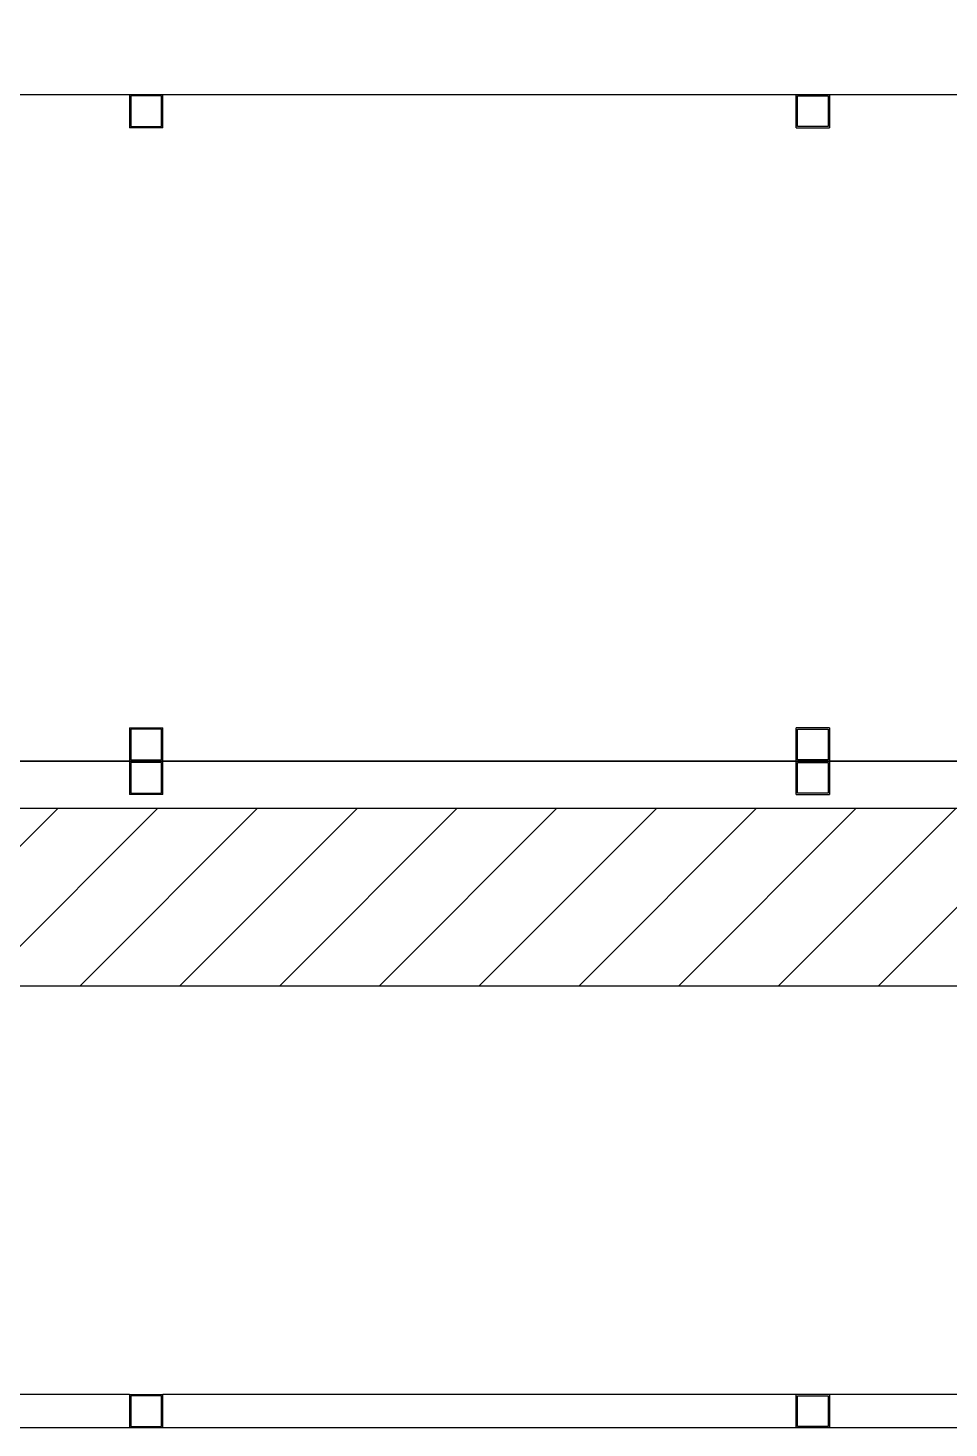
# Model space of a CAD drawing. Header units: millimetres. Extents: x 4133871 to 4440428, y -545651 to -495191.
# Drawn here: x 4273525.8 to 4273774.4, y -500723.1 to -500345.1 of the extents above; entities that cross this region are included whole.
import ezdxf

# ---------------------------------------------------------------- set-up
doc = ezdxf.new("R2010")
doc.units = ezdxf.units.MM
doc.header["$LTSCALE"] = 60

# ---------------------------------------------------------------- blocks, each defined once
blk = doc.blocks.new('KEY PLAN_NEW')
h = blk.add_hatch()
h.set_pattern_fill('ANSI31', color=253, scale=2)
h.set_pattern_definition([(45, (-1396.921, -1800.0236), (-4.490128, 4.490128), [])])
edge = h.paths.add_edge_path()
edge.add_line((-2006.86, -1075.94), (-2006.86, -1091.94))
edge.add_line((-2006.86, -1091.94), (-2067.86, -1091.94))
edge.add_line((-2067.86, -1091.94), (-2067.86, -1375.94))
edge.add_line((-2067.86, -1375.94), (-2006.86, -1375.94))
edge.add_line((-2006.86, -1375.94), (-2006.86, -1391.94))
edge.add_line((-2006.86, -1391.94), (-2007.86, -1391.94))
edge.add_line((-2007.86, -1391.94), (-2007.86, -1488.94))
edge.add_line((-2007.86, -1488.94), (-2008.31, -1488.94))
edge.add_arc((-2028.72, -1493.5), 20.91, 12.5777, 76.5787)
edge.add_line((-2023.86, -1473.16), (-2023.86, -1391.94))
edge.add_line((-2023.86, -1391.94), (-2247.86, -1391.94))
edge.add_line((-2247.86, -1391.94), (-2247.86, -1488.94))
edge.add_line((-2247.86, -1488.94), (-2263.86, -1488.94))
edge.add_line((-2263.86, -1488.94), (-2263.86, -1452.18))
edge.add_line((-2263.86, -1452.18), (-2549.86, -1452.18))
edge.add_line((-2549.86, -1452.18), (-2549.86, -1488.94))
edge.add_line((-2549.86, -1488.94), (-2565.86, -1488.94))
edge.add_line((-2565.86, -1488.94), (-2565.86, -1427.94))
edge.add_line((-2565.86, -1427.94), (-2720.86, -1427.94))
edge.add_line((-2720.86, -1427.94), (-2720.86, -1411.94))
edge.add_line((-2720.86, -1411.94), (-2623.86, -1411.94))
edge.add_line((-2623.86, -1411.94), (-2623.86, -1075.94))
edge.add_line((-2623.86, -1075.94), (-2563.86, -1075.94))
edge.add_line((-2563.86, -1075.94), (-2563.86, -1071.94))
edge.add_line((-2563.86, -1071.94), (-2547.86, -1071.94))
edge.add_line((-2547.86, -1071.94), (-2547.86, -1091.94))
edge.add_line((-2547.86, -1091.94), (-2607.86, -1091.94))
edge.add_line((-2607.86, -1091.94), (-2607.86, -1411.94))
edge.add_line((-2607.86, -1411.94), (-2549.86, -1411.94))
edge.add_line((-2549.86, -1411.94), (-2549.86, -1436.18))
edge.add_line((-2549.86, -1436.18), (-2263.86, -1436.18))
edge.add_line((-2263.86, -1436.18), (-2263.86, -1375.94))
edge.add_line((-2263.86, -1375.94), (-2083.86, -1375.94))
edge.add_line((-2083.86, -1375.94), (-2083.86, -1075.94))
edge.add_line((-2083.86, -1075.94), (-2006.86, -1075.94))
at = {"color": 253}
for p, q in [((-2540.3, -1371.94, 46), (-2247.42, -1371.94, 46)), ((-2485.36, -1371.94, 46), (-2485.36, -1374.94, 46)), ((-2482.48, -1372.06, 46), (-2485.24, -1372.06, 46)), ((-2485.24, -1372.06, 46), (-2485.24, -1374.82, 46)), ((-2482.48, -1374.82, 46), (-2482.48, -1372.06, 46)), ((-2482.36, -1374.94, 46), (-2482.36, -1371.94, 46)), ((-2425.36, -1374.94, 46), (-2425.36, -1371.94, 46)), ((-2425.24, -1374.82, 46), (-2425.24, -1372.06, 46)), ((-2425.24, -1372.06, 46), (-2422.48, -1372.06, 46)), ((-2422.48, -1372.06, 46), (-2422.48, -1374.82, 46)), ((-2422.36, -1371.94, 46), (-2422.36, -1374.94, 46)), ((-2482.36, -1374.94, 46), (-2485.36, -1374.94, 46)), ((-2485.24, -1374.82, 46), (-2482.48, -1374.82, 46)), ((-2485.24, -1374.82, 46), (-2482.48, -1374.82, 46)), ((-2425.36, -1374.94, 46), (-2422.36, -1374.94, 46)), ((-2422.48, -1374.82, 46), (-2425.24, -1374.82, 46)), ((-2422.48, -1374.82, 46), (-2425.24, -1374.82, 46)), ((-2485.36, -1428.94, 46), (-2482.36, -1428.94, 46)), ((-2485.36, -1428.94, 46), (-2485.36, -1431.94, 46)), ((-2482.48, -1429.06, 46), (-2485.24, -1429.06, 46)), ((-2485.24, -1429.06, 46), (-2485.24, -1431.82, 46)), ((-2482.48, -1431.82, 46), (-2482.48, -1429.06, 46)), ((-2482.36, -1431.94, 46), (-2482.36, -1428.94, 46)), ((-2422.36, -1428.94, 46), (-2425.36, -1428.94, 46)), ((-2425.36, -1431.94, 46), (-2425.36, -1428.94, 46)), ((-2425.24, -1431.82, 46), (-2425.24, -1429.06, 46)), ((-2425.24, -1429.06, 46), (-2422.48, -1429.06, 46)), ((-2422.48, -1429.06, 46), (-2422.48, -1431.82, 46)), ((-2422.36, -1428.94, 46), (-2422.36, -1431.94, 46)), ((-2247.42, -1431.94, 46), (-2540.3, -1431.94, 46)), ((-2540.3, -1431.94, 46), (-2247.42, -1431.94, 46)), ((-2485.36, -1431.94, 46), (-2485.36, -1434.94, 46)), ((-2485.24, -1431.82, 46), (-2482.48, -1431.82, 46)), ((-2485.24, -1431.82, 46), (-2482.48, -1431.82, 46)), ((-2482.48, -1432.06, 46), (-2485.24, -1432.06, 46)), ((-2485.24, -1432.06, 46), (-2485.24, -1434.82, 46)), ((-2482.48, -1434.82, 46), (-2482.48, -1432.06, 46)), ((-2482.36, -1434.94, 46), (-2482.36, -1431.94, 46)), ((-2425.36, -1434.94, 46), (-2425.36, -1431.94, 46)), ((-2422.48, -1431.82, 46), (-2425.24, -1431.82, 46)), ((-2422.48, -1431.82, 46), (-2425.24, -1431.82, 46)), ((-2425.24, -1434.82, 46), (-2425.24, -1432.06, 46)), ((-2425.24, -1432.06, 46), (-2422.48, -1432.06, 46)), ((-2422.48, -1432.06, 46), (-2422.48, -1434.82, 46)), ((-2422.36, -1431.94, 46), (-2422.36, -1434.94, 46)), ((-2485.24, -1434.82, 46), (-2482.48, -1434.82, 46)), ((-2485.24, -1434.82, 46), (-2482.48, -1434.82, 46)), ((-2422.48, -1434.82, 46), (-2425.24, -1434.82, 46)), ((-2422.48, -1434.82, 46), (-2425.24, -1434.82, 46)), ((-2482.36, -1434.94, 46), (-2485.36, -1434.94, 46)), ((-2425.36, -1434.94, 46), (-2422.36, -1434.94, 46)), ((-2549.86, -1436.18, 46), (-2263.86, -1436.18, 46)), ((-2263.86, -1452.18, 46), (-2549.86, -1452.18, 46)), ((-2485.36, -1488.94, 46), (-2540.3, -1488.94, 46)), ((-2485.36, -1488.94, 46), (-2482.36, -1488.94, 46)), ((-2485.36, -1488.94, 46), (-2485.36, -1491.94, 46)), ((-2482.36, -1491.94, 46), (-2482.36, -1488.94, 46)), ((-2425.36, -1488.94, 46), (-2482.36, -1488.94, 46)), ((-2422.36, -1488.94, 46), (-2425.36, -1488.94, 46)), ((-2425.36, -1491.94, 46), (-2425.36, -1488.94, 46)), ((-2422.36, -1488.94, 46), (-2422.36, -1491.94, 46)), ((-2365.36, -1488.94, 46), (-2422.36, -1488.94, 46)), ((-2482.48, -1489.06, 46), (-2485.24, -1489.06, 46)), ((-2485.24, -1489.06, 46), (-2485.24, -1491.82, 46)), ((-2482.48, -1491.82, 46), (-2482.48, -1489.06, 46)), ((-2425.24, -1491.82, 46), (-2425.24, -1489.06, 46)), ((-2425.24, -1489.06, 46), (-2422.48, -1489.06, 46)), ((-2422.48, -1489.06, 46), (-2422.48, -1491.82, 46)), ((-2247.42, -1491.94, 46), (-2540.3, -1491.94, 46)), ((-2485.24, -1491.82, 46), (-2482.48, -1491.82, 46)), ((-2485.24, -1491.82, 46), (-2482.48, -1491.82, 46)), ((-2422.48, -1491.82, 46), (-2425.24, -1491.82, 46)), ((-2422.48, -1491.82, 46), (-2425.24, -1491.82, 46))]:
    blk.add_line(p, q, dxfattribs=at)

msp = doc.modelspace()

# ---------------------------------------------------------------- block references
at = {"xscale": 3, "yscale": 3, "zscale": 3}
msp.add_blockref('KEY PLAN_NEW', (4281009.3, -496247.22), dxfattribs=at)

doc.saveas('drawing.dxf')
